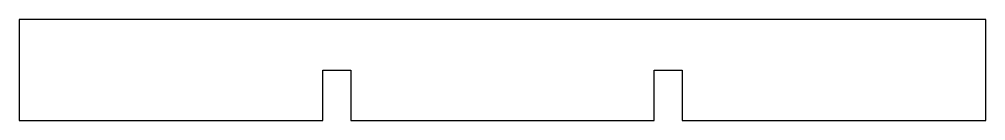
# Model space of a CAD drawing. Header units: millimetres. Extents: x 0 to 191, y 0 to 20.
import ezdxf

# ---------------------------------------------------------------- set-up
doc = ezdxf.new("R2010")
doc.units = ezdxf.units.MM
doc.layers.get('0').update_dxf_attribs({"linetype": 'CONTINUOUS'})

msp = doc.modelspace()

# ---------------------------------------------------------------- linework, layer by layer
msp.add_lwpolyline([(0, 0), (60, 0), (60, 10), (65.5, 10), (65.5, 0), (125.5, 0), (125.5, 10), (131, 10), (131, 0), (191, 0), (191, 20), (0, 20)], close=True)

doc.saveas('drawing.dxf')
